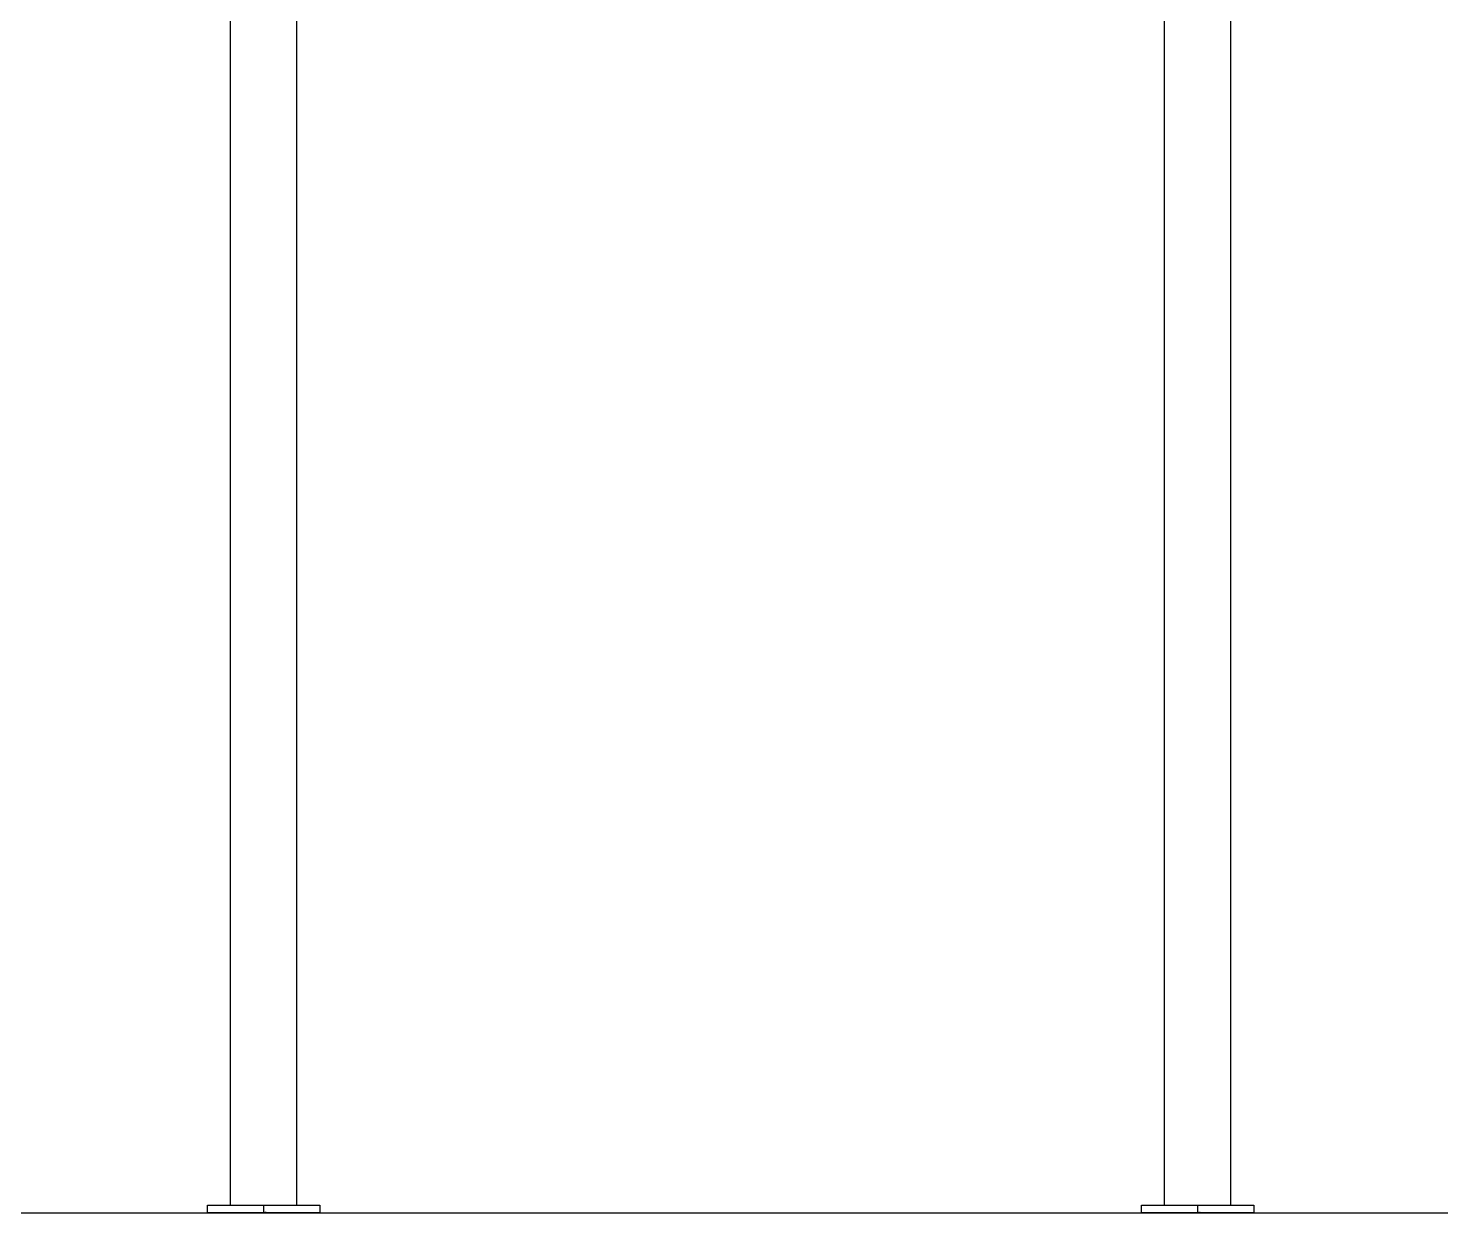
# Model space of a CAD drawing. Header units: millimetres. Extents: x 1924 to 471109, y -30014 to 109986.
# Drawn here: x 426393 to 427905, y 28633 to 29902 of the extents above; entities that cross this region are included whole.
import ezdxf

# ---------------------------------------------------------------- set-up
doc = ezdxf.new("R2010")
doc.units = ezdxf.units.MM
doc.header["$LTSCALE"] = 100
doc.layers.add('PERI_HELPLINE', color=140, linetype='Continuous', plot=False)
doc.layers.add('podlazi', color=40, linetype='Continuous', lineweight=30, plot=False)
doc.styles.add('PERI-txt-arial', font='arial.ttf')

msp = doc.modelspace()

# ---------------------------------------------------------------- linework, layer by layer
at = {"color": 0, "linetype": 'ByBlock'}
for points in [[(426609.415, 28641.112), (426609.415, 30335.362), (426609.37, 30350.362), (426609.37, 30459.112)], [(426680.415, 28641.112), (426680.415, 30335.362), (426680.46, 30350.362), (426680.46, 30459.112)], [(427609.415, 28641.112), (427609.415, 30335.362), (427609.37, 30350.362), (427609.37, 30459.112)], [(427680.415, 28641.112), (427680.415, 30335.362), (427680.46, 30350.362), (427680.46, 30459.112)]]:
    msp.add_lwpolyline(points, dxfattribs=at)
for points in [[(426704.915, 28641.112), (426704.915, 28633.112), (426584.915, 28633.112), (426584.915, 28641.112)], [(427704.915, 28641.112), (427704.915, 28633.112), (427584.915, 28633.112), (427584.915, 28641.112)]]:
    msp.add_lwpolyline(points, close=True, dxfattribs=at)
at = {"layer": 'PERI_HELPLINE'}
for p, q in [((426644.915, 28641.112), (426644.915, 28633.112)), ((427644.915, 28641.112), (427644.915, 28633.112))]:
    msp.add_line(p, q, dxfattribs=at)
for p in [(426644.915, 28633.112), (427644.915, 28633.112)]:
    msp.add_point(p, dxfattribs=at)
at = {"layer": 'podlazi'}
msp.add_line((418944.915, 28633.112), (454544.915, 28633.112), dxfattribs=at)

# ---------------------------------------------------------------- texts
at = {"linetype": 'Continuous', "style": 'PERI-txt-arial'}
for tag, p, s, flags in [('ART', (426644.915, 28633.112), '131111', 3), ('Faktor', (426644.915, 28633.112), '1', 9), ('ART', (427644.915, 28633.112), '131111', 3), ('Faktor', (427644.915, 28633.112), '1', 9)]:
    msp.add_attdef(tag, p, s, height=1, dxfattribs=dict(at, flags=flags))

doc.saveas('drawing.dxf')
